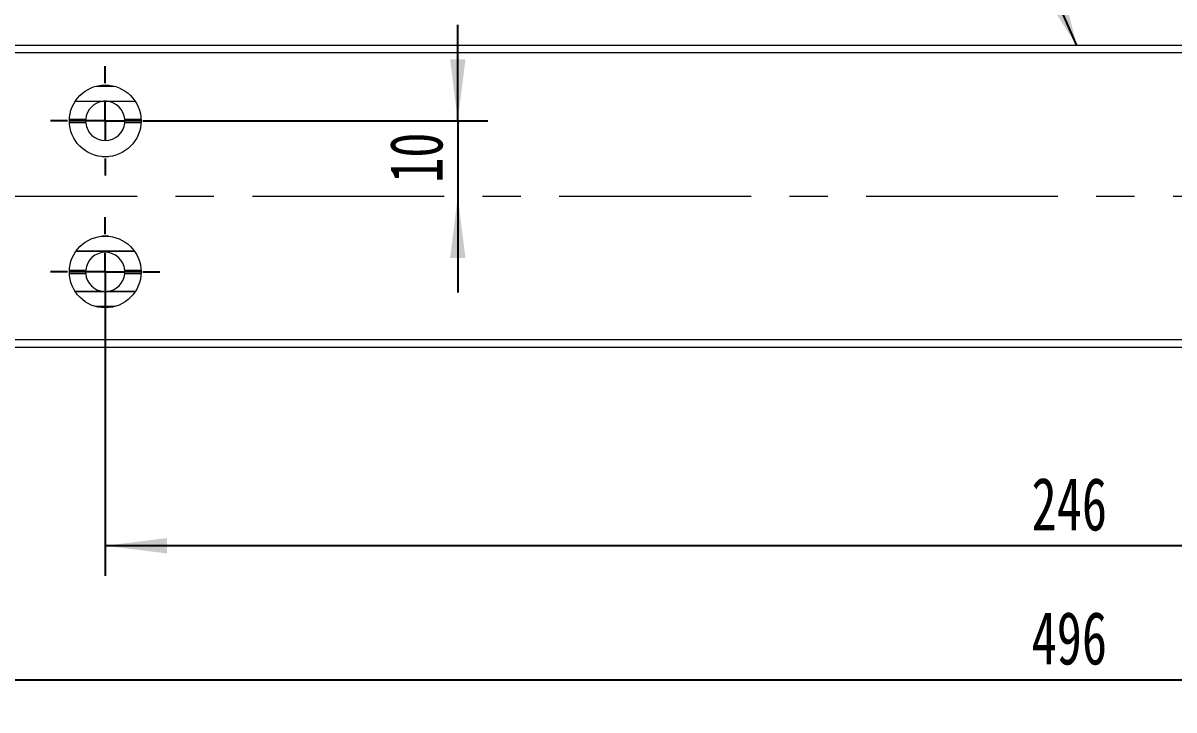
# Model space of a CAD drawing. Header units: millimetres. Extents: x 2 to 295, y 1 to 209.
# Drawn here: x 79.7 to 155.9, y 59.2 to 104.7 of the extents above; entities that cross this region are included whole.
import ezdxf

# ---------------------------------------------------------------- set-up
doc = ezdxf.new("R2010")
doc.units = ezdxf.units.MM
doc.linetypes.add('CENTERX2', pattern=[20.32, 12.7, -2.54, 2.54, -2.54])
doc.layers.add('10', color=7, linetype='Continuous')
doc.styles.add('SLDTEXTSTYLE0', font='TXT', dxfattribs={"width": 0.7})
doc.dimstyles.new('SLDDIMSTYLE0', dxfattribs={"dimtxt": 3.5, "dimasz": 4.08, "dimexe": 0, "dimexo": 0.0625, "dimgap": 0.875, "dimtad": 2, "dimlfac": 2, "dimrnd": 1e-09, "dimzin": 12, "dimdsep": 46, "dimtxsty": 'SLDTEXTSTYLE0', "dimsah": 1, "dimcen": 0.09, "dimadec": 0, "dimazin": 3, "dimtfac": 1, "dimtmove": 0, "dimatfit": 0, "dimfxl": 0, "dimfrac": 2, "dimtolj": 1, "dimtzin": 12, "dimarcsym": 0})
doc.dimstyles.new('SLDDIMSTYLE1', dxfattribs={"dimtxt": 3.5, "dimasz": 4.08, "dimexe": 0, "dimexo": 0.0625, "dimgap": 0.875, "dimtad": 2, "dimlfac": 2, "dimrnd": 1e-09, "dimzin": 12, "dimdsep": 46, "dimtxsty": 'SLDTEXTSTYLE0', "dimsah": 1, "dimcen": 0.09, "dimadec": 0, "dimazin": 3, "dimtfac": 1, "dimtofl": 0, "dimtmove": 0, "dimatfit": 3, "dimfxl": 0, "dimfrac": 2, "dimtolj": 1, "dimtzin": 12, "dimarcsym": 0})
doc.dimstyles.new('SLDDIMSTYLE6', dxfattribs={"dimtxt": 0.18, "dimasz": 4.08, "dimexe": 0, "dimexo": 0.0625, "dimgap": 0, "dimtad": 0, "dimtih": 1, "dimtoh": 1, "dimdec": 0, "dimrnd": 1e-09, "dimzin": 0, "dimdsep": 46, "dimtxsty": 'Standard', "dimsah": 1, "dimcen": 0.09, "dimadec": 0, "dimazin": 0, "dimtfac": 4.08, "dimtdec": 0, "dimtofl": 0, "dimtmove": 0, "dimatfit": 3, "dimfxl": 0, "dimfrac": 2, "dimtolj": 1, "dimtzin": 0, "dimarcsym": 0})

# ---------------------------------------------------------------- blocks, each defined once
blk = doc.blocks.new('_D_11')
at = {"layer": '10'}
for p, q in [((85.15, 88.242), (85.15, 68.115)), ((208.15, 88.242), (208.15, 68.115)), ((208.15, 70.115), (85.15, 70.115))]:
    blk.add_line(p, q, dxfattribs=at)
for points in [[(85.15, 70.115), (89.23, 69.607), (89.23, 70.623)], [(208.15, 70.115), (204.07, 70.623), (204.07, 69.607)]]:
    blk.add_solid(points, dxfattribs=at)
at = {"layer": '10', "insert": (146.483, 74.627), "char_height": 3.5, "attachment_point": 1, "style": 'SLDTEXTSTYLE0'}
blk.add_mtext('246', dxfattribs=at)
blk = doc.blocks.new('_D_12')
at = {"layer": '10'}
for p, q in [((108.493, 98.242), (108.493, 104.592)), ((88.775, 98.242), (110.493, 98.242)), ((108.493, 98.242), (108.493, 93.242)), ((108.493, 93.242), (108.493, 86.892))]:
    blk.add_line(p, q, dxfattribs=at)
for points in [[(108.493, 98.242), (109.001, 102.322), (107.985, 102.322)], [(108.493, 93.242), (107.985, 89.162), (109.001, 89.162)]]:
    blk.add_solid(points, dxfattribs=at)
at = {"layer": '10', "insert": (103.982, 94.141), "char_height": 3.5, "attachment_point": 1, "rotation": 90, "style": 'SLDTEXTSTYLE0'}
blk.add_mtext('10', dxfattribs=at)
blk = doc.blocks.new('_D_15')
at = {"layer": '10'}
for p, q in [((268.15, 99.555), (268.15, 59.242)), ((20.15, 83.242), (20.15, 59.242)), ((20.15, 61.242), (268.15, 61.242))]:
    blk.add_line(p, q, dxfattribs=at)
for points in [[(20.15, 61.242), (24.23, 60.734), (24.23, 61.75)], [(268.15, 61.242), (264.07, 61.75), (264.07, 60.734)]]:
    blk.add_solid(points, dxfattribs=at)
at = {"layer": '10', "insert": (146.485, 65.754), "char_height": 3.5, "attachment_point": 1, "style": 'SLDTEXTSTYLE0'}
blk.add_mtext('496', dxfattribs=at)
blk = doc.blocks.new('SW_CENTERMARKSYMBOL_9')
at = {"layer": '10', "color": 0}
for p, q in [((0, 2.5), (0, 3.625)), ((0, 0), (0, 1.25)), ((-2.5, 0), (-3.625, 0)), ((0, 0), (-1.25, 0)), ((0, 0), (0, -1.25)), ((0, 0), (1.25, 0)), ((2.5, 0), (3.625, 0)), ((0, -2.5), (0, -3.625))]:
    blk.add_line(p, q, dxfattribs=at)
blk = doc.blocks.new('SW_CENTERMARKSYMBOL_14')
at = {"layer": '10', "color": 0}
for p, q in [((0, 2.5), (0, 3.625)), ((0, 0), (0, 1.25)), ((-2.5, 0), (-3.625, 0)), ((0, 0), (-1.25, 0)), ((0, 0), (0, -1.25)), ((0, 0), (1.25, 0)), ((2.5, 0), (3.625, 0)), ((0, -2.5), (0, -3.625))]:
    blk.add_line(p, q, dxfattribs=at)
blk = doc.blocks.new('SW_CENTERMARKSYMBOL_15')
at = {"layer": '10', "color": 0}
for p, q in [((0, 2.5), (0, 3.625)), ((0, 0), (0, 1.25)), ((-2.5, 0), (-3.625, 0)), ((0, 0), (-1.25, 0)), ((0, 0), (0, -1.25)), ((0, 0), (1.25, 0)), ((2.5, 0), (3.625, 0)), ((0, -2.5), (0, -3.625))]:
    blk.add_line(p, q, dxfattribs=at)

msp = doc.modelspace()

# ---------------------------------------------------------------- linework, layer by layer
at = {"color": 7, "linetype": 'Continuous', "lineweight": 15}
for p, q in [((268.15008798, 103.24186334), (20.15008798, 103.24186334)), ((268.15008798, 102.74186334), (20.15008798, 102.74186334)), ((84.53876489, 100.53683809), (85.76141106, 100.53683809)), ((85.03248775, 99.53653326), (83.1589941, 99.53653326)), ((83.17060097, 99.55421093), (87.12957498, 99.55421093)), ((87.14118185, 99.53653326), (85.2676882, 99.53653326)), ((82.77796913, 98.35881276), (83.85536589, 98.35881276)), ((82.77800514, 98.35954101), (83.8554251, 98.35954101)), ((86.44475085, 98.35954101), (87.52217081, 98.35954101)), ((86.44481006, 98.35881276), (87.52220682, 98.35881276)), ((83.85020817, 98.25954101), (82.77515377, 98.25954101)), ((83.85020817, 98.22418567), (82.77515377, 98.22418567)), ((83.85536589, 98.12491392), (82.77796913, 98.12491392)), ((83.8554251, 98.12418567), (82.77800514, 98.12418567)), ((87.52217081, 98.12418567), (86.44475085, 98.12418567)), ((87.52220682, 98.12491392), (86.44481417, 98.12491392)), ((87.52502219, 98.25954101), (86.44996778, 98.25954101)), ((87.52502219, 98.22418567), (86.44996778, 98.22418567)), ((84.93995119, 95.87617792), (85.36022476, 95.87617792)), ((85.36022476, 90.60754877), (84.93995119, 90.60754877)), ((87.09337407, 89.60724394), (83.20680188, 89.60724394)), ((83.21934334, 89.6249216), (87.08083261, 89.6249216)), ((83.85020817, 88.25954101), (82.77515377, 88.25954101)), ((83.85020817, 88.22418567), (82.77515377, 88.22418567)), ((82.77796913, 88.35881276), (83.85536589, 88.35881276)), ((83.85536589, 88.12491392), (82.77796913, 88.12491392)), ((82.77800514, 88.35954101), (83.8554251, 88.35954101)), ((83.8554251, 88.12418567), (82.77800514, 88.12418567)), ((86.44475085, 88.35954101), (87.52217081, 88.35954101)), ((87.52217081, 88.12418567), (86.44475085, 88.12418567)), ((86.44481006, 88.35881276), (87.52220682, 88.35881276)), ((87.52220682, 88.12491392), (86.44481006, 88.12491392)), ((87.52502219, 88.25954101), (86.44996778, 88.25954101)), ((87.52502219, 88.22418567), (86.44996778, 88.22418567)), ((85.03248775, 86.94719343), (83.1589941, 86.94719343)), ((87.12957498, 86.92951576), (83.17060097, 86.92951576)), ((87.14118185, 86.94719343), (85.2676882, 86.94719343)), ((85.76141106, 85.9468886), (84.53876489, 85.9468886)), ((268.15008798, 83.74186334), (20.15008798, 83.74186334)), ((268.15008798, 83.24186334), (20.15008798, 83.24186334))]:
    msp.add_line(p, q, dxfattribs=at)
for centre in [(85.15008798, 98.24186334), (85.15008798, 88.24186334)]:
    msp.add_circle(centre, 2.375, dxfattribs=at)
for centre, start, end in [((85.15008798, 98.24186334), 95.1901696739, 174.8064031121), ((85.15008798, 98.24186334), 5.1935968878, 84.8098303261), ((85.15008798, 98.24186334), 174.806403112, 179.2208560976), ((85.15008798, 98.24186334), 0.7791439026, 5.1935968878), ((85.15008798, 98.24186334), 180.7791439025, 185.1935968905), ((85.15008798, 98.24186334), 185.1935968905, 354.8064031094), ((85.15008798, 98.24186334), 354.8064031094, 359.2208560976), ((85.15008798, 88.24186334), 5.1935968902, 174.8064031097), ((85.15008798, 88.24186334), 174.8064031097, 179.2208560979), ((85.15008798, 88.24186334), 180.7791439029, 185.1935968881), ((85.15008798, 88.24186334), 185.1935968881, 264.8098303278), ((85.15008798, 88.24186334), 275.1901696722, 354.8064031117), ((85.15008798, 88.24186334), 0.7791439022, 5.1935968902), ((85.15008798, 88.24186334), 354.8064031117, 359.2208560973)]:
    msp.add_arc(centre, 1.3, start, end, dxfattribs=at)
for points, knots in [([(85.2676882, 99.53653326), (85.24847751, 99.53827824), (85.22867164, 99.53963491), (85.18939692, 99.54141758), (85.16970911, 99.54186391), (85.13039166, 99.54186277), (85.11075409, 99.54141637), (85.07154074, 99.53963665), (85.05192397, 99.53829873), (85.03248775, 99.53653326)], [0, 0, 0, 0, 0.25, 0.25, 0.5, 0.5, 0.75, 0.75, 1, 1, 1, 1]), ([(83.8554251, 98.35954101), (83.85538975, 98.35915081), (83.85534847, 98.3586952), (83.85536371, 98.35886358), (83.85536589, 98.35888775)], [0, 0, 0, 0, 0.8564536312, 1, 1, 1, 1]), ([(86.44481006, 98.35888775), (86.44480739, 98.35891753), (86.44480364, 98.35895942), (86.44476269, 98.35941062), (86.44475085, 98.35954101)], [0, 0, 0, 0, 0.7110141631, 1, 1, 1, 1]), ([(83.85020817, 98.25954101), (83.85020817, 98.25954101), (83.85020341, 98.25919945), (83.850195, 98.25854461), (83.8501866, 98.25788977), (83.85017439, 98.25690361), (83.85016127, 98.25566778), (83.85014815, 98.25443188), (83.85013385, 98.2529122), (83.85012175, 98.25123456), (83.85010966, 98.24955686), (83.85009953, 98.2476749), (83.85009377, 98.24574455), (83.85008801, 98.24381433), (83.85008649, 98.24178247), (83.85008959, 98.23981726), (83.85009268, 98.23785218), (83.85010044, 98.23589954), (83.85011103, 98.23412102), (83.85012162, 98.23234244), (83.85013526, 98.23068895), (83.85014871, 98.22929742), (83.85016216, 98.22790578), (83.8501757, 98.22673778), (83.85018611, 98.22589012), (83.85019653, 98.22504247), (83.85020403, 98.22449179), (83.85020684, 98.2242837), (83.85020773, 98.22421844), (83.85020817, 98.22418567), (83.85020817, 98.22418567)], [0, 0, 0, 0, 0.00001187069969, 0.00001187069969, 0.00001187069969, 0.0000237413526, 0.0000237413526, 0.0000237413526, 0.00003561270691, 0.00003561270691, 0.00003561270691, 0.00004748453884, 0.00004748453884, 0.00004748453884, 0.00005935561478, 0.00005935561478, 0.00005935561478, 0.00007122588129, 0.00007122588129, 0.00007122588129, 0.00008309654817, 0.00008309654817, 0.00008309654817, 0.00009496820037, 0.00009496820037, 0.00009496820037, 0.00010683988497, 0.00010683988497, 0.00010683988497, 0.00011051550228, 0.00011051550228, 0.00011051550228, 0.00011051550228]), ([(83.85536589, 98.12483893), (83.85536856, 98.12480915), (83.85537231, 98.12476727), (83.85541326, 98.12431606), (83.8554251, 98.12418567)], [0, 0, 0, 0, 0.7110141631, 1, 1, 1, 1]), ([(86.44475085, 98.12418567), (86.44476676, 98.124361), (86.44479905, 98.12471673), (86.44481773, 98.12492379), (86.44481488, 98.12489227), (86.44481417, 98.12488442)], [0, 0, 0, 0, 0.4218249415, 0.8558744557, 1, 1, 1, 1]), ([(86.44996778, 98.22418567), (86.44996778, 98.22418567), (86.44997254, 98.22452724), (86.44998095, 98.22518208), (86.44998935, 98.22583691), (86.45000156, 98.22682308), (86.45001468, 98.22805891), (86.4500278, 98.22929481), (86.4500421, 98.23081449), (86.4500542, 98.23249213), (86.45006629, 98.23416983), (86.45007642, 98.23605178), (86.45008218, 98.23798213), (86.45008794, 98.23991236), (86.45008946, 98.24194422), (86.45008637, 98.24390943), (86.45008327, 98.24587451), (86.45007551, 98.24782715), (86.45006492, 98.24960566), (86.45005433, 98.25138424), (86.45004069, 98.25303774), (86.45002724, 98.25442926), (86.45001379, 98.2558209), (86.45000026, 98.25698891), (86.44998984, 98.25783656), (86.44997942, 98.25868422), (86.44997192, 98.2592349), (86.44996911, 98.25944298), (86.44996822, 98.25950825), (86.44996778, 98.25954101), (86.44996778, 98.25954101)], [0, 0, 0, 0, 0.00001187069969, 0.00001187069969, 0.00001187069969, 0.00002374135261, 0.00002374135261, 0.00002374135261, 0.00003561270691, 0.00003561270691, 0.00003561270691, 0.00004748453884, 0.00004748453884, 0.00004748453884, 0.00005935561479, 0.00005935561479, 0.00005935561479, 0.00007122588129, 0.00007122588129, 0.00007122588129, 0.00008309654818, 0.00008309654818, 0.00008309654818, 0.00009496820038, 0.00009496820038, 0.00009496820038, 0.00010683988498, 0.00010683988498, 0.00010683988498, 0.00011051550229, 0.00011051550229, 0.00011051550229, 0.00011051550229]), ([(83.85020817, 88.25954101), (83.85020817, 88.25954101), (83.85020341, 88.25919945), (83.850195, 88.25854461), (83.8501866, 88.25788977), (83.85017439, 88.25690361), (83.85016127, 88.25566778), (83.85014815, 88.25443188), (83.85013385, 88.2529122), (83.85012175, 88.25123456), (83.85010966, 88.24955686), (83.85009953, 88.2476749), (83.85009377, 88.24574455), (83.85008801, 88.24381433), (83.85008649, 88.24178247), (83.85008959, 88.23981726), (83.85009268, 88.23785218), (83.85010044, 88.23589954), (83.85011103, 88.23412102), (83.85012162, 88.23234244), (83.85013526, 88.23068895), (83.85014871, 88.22929742), (83.85016216, 88.22790578), (83.8501757, 88.22673778), (83.85018611, 88.22589012), (83.85019653, 88.22504247), (83.85020403, 88.22449179), (83.85020684, 88.2242837), (83.85020773, 88.22421844), (83.85020817, 88.22418567), (83.85020817, 88.22418567)], [0, 0, 0, 0, 0.00001187069969, 0.00001187069969, 0.00001187069969, 0.00002374135261, 0.00002374135261, 0.00002374135261, 0.00003561270691, 0.00003561270691, 0.00003561270691, 0.00004748453884, 0.00004748453884, 0.00004748453884, 0.00005935561478, 0.00005935561478, 0.00005935561478, 0.00007122588129, 0.00007122588129, 0.00007122588129, 0.00008309654817, 0.00008309654817, 0.00008309654817, 0.00009496820037, 0.00009496820037, 0.00009496820037, 0.00010683988497, 0.00010683988497, 0.00010683988497, 0.00011051550228, 0.00011051550228, 0.00011051550228, 0.00011051550228]), ([(83.8554251, 88.35954101), (83.85538975, 88.35915081), (83.85534847, 88.3586952), (83.85536371, 88.35886358), (83.85536589, 88.35888775)], [0, 0, 0, 0, 0.8564536313, 1, 1, 1, 1]), ([(83.85536589, 88.12483893), (83.85536856, 88.12480915), (83.85537231, 88.12476727), (83.85541326, 88.12431606), (83.8554251, 88.12418567)], [0, 0, 0, 0, 0.7110141631, 1, 1, 1, 1]), ([(86.44481006, 88.35888775), (86.44480739, 88.35891753), (86.44480364, 88.35895942), (86.44476269, 88.35941062), (86.44475085, 88.35954101)], [0, 0, 0, 0, 0.711014163, 1, 1, 1, 1]), ([(86.44475085, 88.12418567), (86.44478621, 88.12457588), (86.44482748, 88.12503148), (86.44481224, 88.1248631), (86.44481006, 88.12483893)], [0, 0, 0, 0, 0.85645363133, 1, 1, 1, 1]), ([(86.44996778, 88.22418567), (86.44996778, 88.22418567), (86.44997254, 88.22452724), (86.44998095, 88.22518208), (86.44998935, 88.22583691), (86.45000156, 88.22682308), (86.45001468, 88.22805891), (86.4500278, 88.22929481), (86.4500421, 88.23081449), (86.4500542, 88.23249213), (86.45006629, 88.23416983), (86.45007642, 88.23605178), (86.45008218, 88.23798213), (86.45008794, 88.23991236), (86.45008946, 88.24194422), (86.45008637, 88.24390943), (86.45008327, 88.24587451), (86.45007551, 88.24782715), (86.45006492, 88.24960566), (86.45005433, 88.25138424), (86.45004069, 88.25303774), (86.45002724, 88.25442926), (86.45001379, 88.2558209), (86.45000026, 88.25698891), (86.44998984, 88.25783656), (86.44997942, 88.25868422), (86.44997192, 88.2592349), (86.44996911, 88.25944298), (86.44996822, 88.25950825), (86.44996778, 88.25954101), (86.44996778, 88.25954101)], [0, 0, 0, 0, 0.00001187069969, 0.00001187069969, 0.00001187069969, 0.00002374135261, 0.00002374135261, 0.00002374135261, 0.00003561270691, 0.00003561270691, 0.00003561270691, 0.00004748453884, 0.00004748453884, 0.00004748453884, 0.00005935561479, 0.00005935561479, 0.00005935561479, 0.00007122588129, 0.00007122588129, 0.00007122588129, 0.00008309654818, 0.00008309654818, 0.00008309654818, 0.00009496820038, 0.00009496820038, 0.00009496820038, 0.00010683988498, 0.00010683988498, 0.00010683988498, 0.00011051550229, 0.00011051550229, 0.00011051550229, 0.00011051550229]), ([(85.03248775, 86.94719343), (85.05169844, 86.94544844), (85.07150431, 86.94409178), (85.11077903, 86.9423091), (85.13046684, 86.94186278), (85.16978429, 86.94186391), (85.18942186, 86.94231032), (85.22863521, 86.94409004), (85.24825198, 86.94542796), (85.2676882, 86.94719343)], [0, 0, 0, 0, 0.25, 0.25, 0.5, 0.5, 0.75, 0.75, 1, 1, 1, 1])]:
    msp.add_open_spline(points, degree=3, knots=knots, dxfattribs=at)
at = {"layer": '10', "linetype": 'CENTERX2', "lineweight": 0}
msp.add_line((270.15008798, 93.24186334), (18.15008798, 93.24186334), dxfattribs=at)

# ---------------------------------------------------------------- block references
at = {"layer": '10'}
for name, p in [('SW_CENTERMARKSYMBOL_9', (85.15008798, 98.24186334)), ('SW_CENTERMARKSYMBOL_15', (85.15008798, 98.24186334)), ('SW_CENTERMARKSYMBOL_14', (85.15008798, 88.24186334))]:
    msp.add_blockref(name, p, dxfattribs=at)

# ---------------------------------------------------------------- dimensions: what is measured, and where the dimension line sits
for base, p1, p2, angle, dimstyle, picture, middle in [((108.49337867, 93.24186334), (88.77508798, 98.24186334), (18.15008798, 93.24186334), 90, 'SLDDIMSTYLE0', '_D_12', (108.49337867, 95.67687362)), ((268.15008798, 61.24186334), (20.15008798, 83.24186334), (268.15008798, 99.55493918), 0, 'SLDDIMSTYLE1', '_D_15', (148.78470421, 61.24186334)), ((85.15008798, 70.11508078), (208.15008798, 88.24186334), (85.15008798, 88.24186334), 0, 'SLDDIMSTYLE1', '_D_11', (148.78470421, 70.11508078))]:
    dim = msp.add_linear_dim(base=base, p1=p1, p2=p2, angle=angle, dimstyle=dimstyle, dxfattribs=at)
    dim.commit()
    dim.dimension.update_dxf_attribs({"geometry": picture, "text_midpoint": middle, "dimtype": 160})

# ---------------------------------------------------------------- leaders
msp.add_leader([(149.4825892, 103.24186334), (143.2179867, 117.5158945), (136.8679867, 117.5158945)], dimstyle='SLDDIMSTYLE6', dxfattribs=at)

doc.saveas('drawing.dxf')
